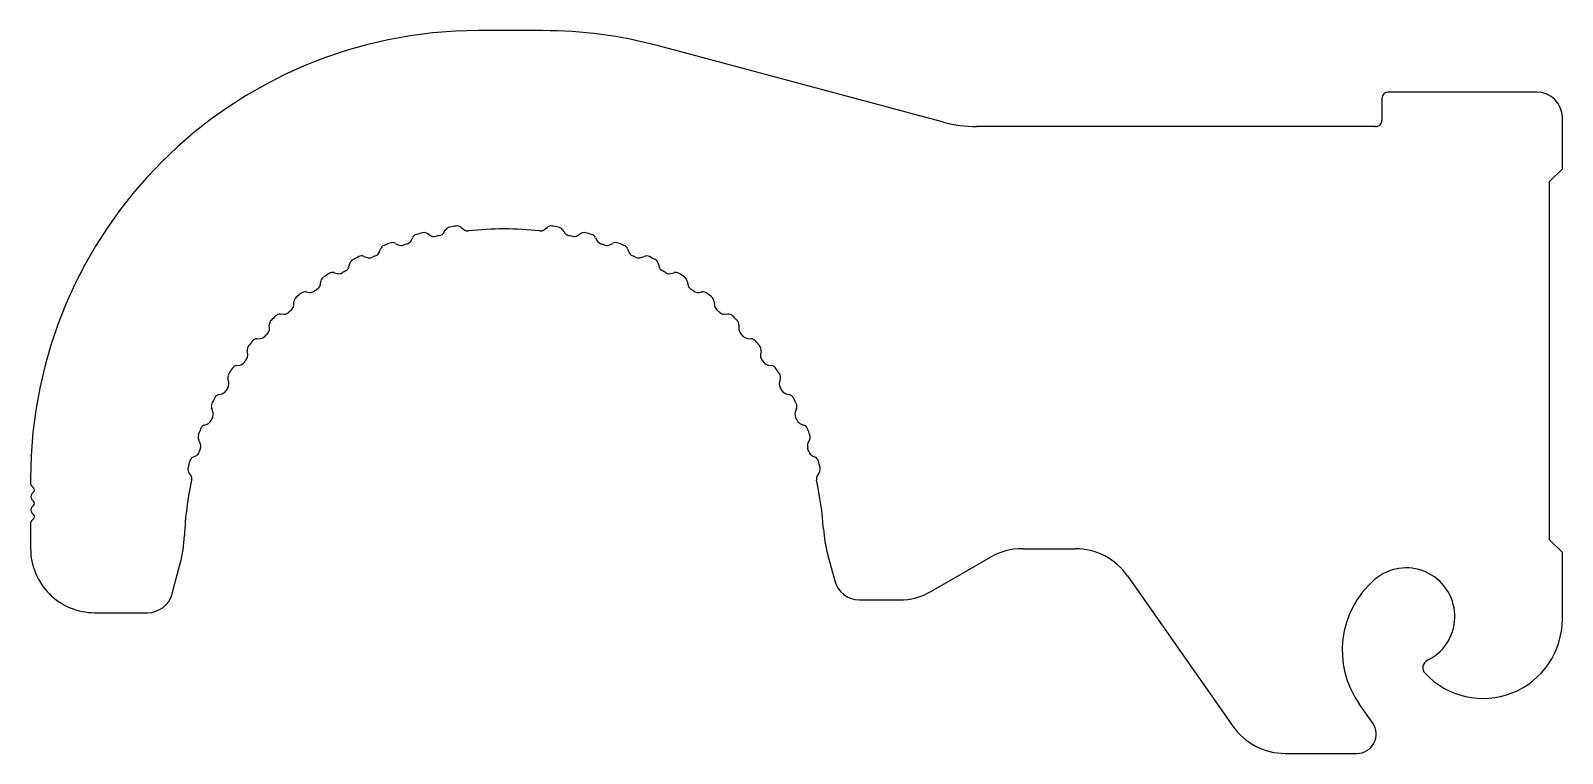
# Model space of a CAD drawing. Extents: x 1823 to 1943, y 1977 to 2033.
import ezdxf

# ---------------------------------------------------------------- set-up
doc = ezdxf.new("R2010")
doc.units = 0
doc.layers.get('0').update_dxf_attribs({"linetype": 'CONTINUOUS'})

msp = doc.modelspace()

# ---------------------------------------------------------------- linework, layer by layer
at = {"color": 0}
for p, q in [((1863.28, 2033.03), (1858.26, 2033.03)), ((1894.6, 2025.87), (1872.34, 2031.84)), ((1928.86, 2027.73), (1928.86, 2026.03)), ((1940.96, 2028.23), (1929.36, 2028.23)), ((1894.6, 2025.87), (1894.6, 2025.87)), ((1928.36, 2025.53), (1897.19, 2025.53)), ((1942.96, 2022.23), (1942.96, 2026.23)), ((1941.96, 2021.23), (1942.96, 2022.23)), ((1941.96, 1993.23), (1941.96, 2021.23)), ((1854.3, 2017.16), (1854.3, 2017.16)), ((1854.3, 2017.16), (1854.52, 2017.02)), ((1855.55, 2017.24), (1855.69, 2017.46)), ((1856.91, 2017.65), (1856.91, 2017.65)), ((1856.91, 2017.65), (1857.11, 2017.49)), ((1863.41, 2017.49), (1863.62, 2017.65)), ((1864.83, 2017.46), (1864.98, 2017.24)), ((1866, 2017.02), (1866.22, 2017.16)), ((1850.51, 2015.72), (1850.61, 2015.96)), ((1851.76, 2016.4), (1851.99, 2016.29)), ((1852.99, 2016.61), (1853.11, 2016.84)), ((1867.41, 2016.84), (1867.53, 2016.61)), ((1868.53, 2016.29), (1868.76, 2016.4)), ((1869.92, 2015.96), (1870.01, 2015.72)), ((1848.14, 2014.57), (1848.21, 2014.82)), ((1849.31, 2015.38), (1849.55, 2015.29)), ((1870.97, 2015.29), (1871.21, 2015.38)), ((1872.31, 2014.82), (1872.38, 2014.57)), ((1845.91, 2013.18), (1845.95, 2013.44)), ((1846.98, 2014.11), (1847.23, 2014.05)), ((1873.29, 2014.05), (1873.54, 2014.11)), ((1874.58, 2013.44), (1874.58, 2013.44)), ((1874.58, 2013.44), (1874.62, 2013.18)), ((1844.8, 2012.61), (1844.8, 2012.61)), ((1844.8, 2012.61), (1845.06, 2012.57)), ((1875.47, 2012.57), (1875.73, 2012.61)), ((1843.83, 2011.57), (1843.84, 2011.83)), ((1876.68, 2011.83), (1876.7, 2011.57)), ((1841.93, 2009.75), (1841.91, 2010.01)), ((1842.78, 2010.88), (1843.05, 2010.87)), ((1877.48, 2010.87), (1877.74, 2010.88)), ((1878.61, 2010.01), (1878.6, 2009.75)), ((1840.96, 2008.95), (1841.22, 2008.97)), ((1879.3, 2008.97), (1879.56, 2008.95)), ((1840.23, 2007.74), (1840.19, 2008)), ((1880.34, 2008), (1880.3, 2007.74)), ((1880.34, 2008), (1880.34, 2008)), ((1839.35, 2006.85), (1839.61, 2006.89)), ((1839.35, 2006.85), (1839.35, 2006.85)), ((1880.91, 2006.89), (1881.17, 2006.85)), ((1838.75, 2005.56), (1838.68, 2005.81)), ((1881.84, 2005.81), (1881.78, 2005.56)), ((1837.97, 2004.58), (1838.22, 2004.65)), ((1882.3, 2004.65), (1882.55, 2004.58)), ((1837.5, 2003.24), (1837.41, 2003.48)), ((1883.11, 2003.48), (1883.02, 2003.24)), ((1836.83, 2002.19), (1837.08, 2002.28)), ((1883.45, 2002.28), (1883.69, 2002.19)), ((1836.51, 2000.8), (1836.39, 2001.03)), ((1884.13, 2001.04), (1884.01, 2000.8)), ((1835.95, 1999.68), (1836.18, 1999.8)), ((1884.34, 1999.8), (1884.57, 1999.68)), ((1823.26, 1998.03), (1823.26, 1997.62)), ((1835.77, 1998.27), (1835.63, 1998.49)), ((1884.89, 1998.49), (1884.75, 1998.27)), ((1884.89, 1998.49), (1884.89, 1998.49)), ((1823.33, 1997.44), (1823.48, 1997.29)), ((1823.48, 1996.94), (1823.35, 1996.81)), ((1823.35, 1996.38), (1823.48, 1996.25)), ((1823.48, 1995.9), (1823.35, 1995.77)), ((1823.26, 1994.53), (1823.26, 1992.53)), ((1823.48, 1994.86), (1823.33, 1994.71)), ((1823.35, 1995.34), (1823.48, 1995.21)), ((1942.96, 1992.23), (1941.96, 1993.23)), ((1885.54, 1992.1), (1886.1, 1990.01)), ((1893.65, 1989.2), (1898.26, 1991.86)), ((1900.76, 1992.53), (1904.89, 1992.53)), ((1942.96, 1987.04), (1942.96, 1992.23)), ((1834.32, 1989.02), (1834.95, 1991.37)), ((1908.98, 1990.4), (1917.2, 1978.66)), ((1888.03, 1988.53), (1891.15, 1988.53)), ((1828.26, 1987.53), (1832.39, 1987.53)), ((1928.14, 1978.89), (1927.08, 1980.41)), ((1921.3, 1976.53), (1926.91, 1976.53))]:
    msp.add_line(p, q, dxfattribs=at)
for centre, radius, start, end in [((1858.26, 1998.03), 35, 90, 180), ((1863.28, 1998.03), 35, 75, 90), ((1929.36, 2027.73), 0.5, 90, 180), ((1940.96, 2026.23), 2, 0.0508, 90), ((1897.19, 2035.53), 10, 255, 270), ((1928.36, 2026.03), 0.5, 270, 0.1173), ((1853.55, 2016.62), 0.5, 105.5617, 153.0432), ((1860.26, 1992.53), 25.5, 104.4383, 105.5617), ((1854.03, 2016.74), 0.5, 57, 104.4383), ((1854.79, 2017.44), 0.5, 237.0603, 282.3852), ((1860.26, 1992.53), 25, 101.6148, 102.3852), ((1855.13, 2017.51), 0.5, 281.6148, 327), ((1856.11, 2017.18), 0.5, 99.5617, 147.0686), ((1860.26, 1992.53), 25.5, 98.4383, 99.5617), ((1856.59, 2017.26), 0.5, 50.9999, 98.4383), ((1857.43, 2017.87), 0.5, 231.0252, 276.3852), ((1860.26, 1992.53), 25, 83.6148, 96.3852), ((1863.1, 2017.87), 0.5, 263.6148, 309.0254), ((1863.93, 2017.26), 0.5, 81.5617, 129.0001), ((1860.26, 1992.53), 25.5, 80.4383, 81.5617), ((1864.41, 2017.18), 0.5, 33.0687, 80.4383), ((1865.4, 2017.51), 0.5, 213, 258.3852), ((1860.26, 1992.53), 25, 77.6148, 78.3852), ((1865.73, 2017.44), 0.5, 257.6148, 303.0603), ((1866.5, 2016.74), 0.5, 75.5617, 123), ((1860.26, 1992.53), 25.5, 74.4383, 75.5617), ((1866.97, 2016.62), 0.5, 27.0433, 74.4383), ((1851.07, 2015.78), 0.5, 111.5617, 159.0479), ((1860.26, 1992.53), 25.5, 110.4383, 111.5617), ((1851.53, 2015.96), 0.5, 63.0728, 110.4383), ((1852.22, 2016.73), 0.5, 243, 288.3852), ((1860.26, 1992.53), 25, 107.6148, 108.3852), ((1852.55, 2016.84), 0.5, 287.6148, 333), ((1867.98, 2016.84), 0.5, 207, 252.3852), ((1860.26, 1992.53), 25, 71.6148, 72.3852), ((1868.3, 2016.73), 0.5, 251.6148, 297), ((1868.99, 2015.96), 0.5, 69.5617, 117.0727), ((1860.26, 1992.53), 25.5, 68.4383, 69.5617), ((1869.45, 2015.78), 0.5, 21.0481, 68.4383), ((1847.66, 2014.7), 0.5, 299.6148, 345.0637), ((1848.69, 2014.7), 0.5, 117.5617, 165.0641), ((1860.26, 1992.53), 25.5, 116.4383, 117.5617), ((1849.13, 2014.92), 0.5, 69.0878, 116.4383), ((1849.73, 2015.76), 0.5, 249, 294.3852), ((1860.26, 1992.53), 25, 113.6148, 114.3852), ((1850.05, 2015.9), 0.5, 293.6148, 339.0489), ((1870.48, 2015.9), 0.5, 201.0491, 246.3852), ((1860.26, 1992.53), 25, 65.6148, 66.3852), ((1870.79, 2015.76), 0.5, 245.6148, 291), ((1871.39, 2014.92), 0.5, 63.5617, 111.0877), ((1860.26, 1992.53), 25.5, 62.4383, 63.5617), ((1871.83, 2014.7), 0.5, 15.0644, 62.4383), ((1872.86, 2014.7), 0.5, 195.0639, 240.3852), ((1846.44, 2013.36), 0.5, 123.5617, 171.0001), ((1860.26, 1992.53), 25.5, 122.4383, 123.5617), ((1846.85, 2013.63), 0.5, 75.1022, 122.4383), ((1847.36, 2014.53), 0.5, 255.0712, 300.3852), ((1860.26, 1992.53), 25, 119.6148, 120.3852), ((1860.26, 1992.53), 25, 59.6148, 60.3852), ((1873.16, 2014.53), 0.5, 239.6148, 285.0707), ((1873.67, 2013.63), 0.5, 57.5617, 105.1017), ((1860.26, 1992.53), 25.5, 56.4383, 57.5617), ((1874.08, 2013.36), 0.5, 8.9999, 56.4383), ((1844.34, 2011.81), 0.5, 129.5617, 177.1093), ((1860.26, 1992.53), 25.5, 128.4383, 129.5617), ((1844.72, 2012.11), 0.5, 80.9999, 128.4383), ((1845.13, 2013.06), 0.5, 261.0782, 306.3852), ((1860.26, 1992.53), 25, 125.6148, 126.3852), ((1845.41, 2013.26), 0.5, 305.6148, 351.0001), ((1875.11, 2013.26), 0.5, 188.9999, 234.3852), ((1860.26, 1992.53), 25, 53.6148, 54.3852), ((1875.39, 2013.06), 0.5, 233.6148, 279.0784), ((1875.8, 2012.11), 0.5, 51.5617, 99.0001), ((1860.26, 1992.53), 25.5, 50.4383, 51.5617), ((1876.18, 2011.81), 0.5, 3.11, 50.4383), ((1843.07, 2011.37), 0.5, 267.0001, 312.3852), ((1860.26, 1992.53), 25, 131.6148, 132.3852), ((1843.33, 2011.6), 0.5, 311.6148, 357.0962), ((1877.2, 2011.6), 0.5, 183.097, 228.3852), ((1860.26, 1992.53), 25, 47.6148, 48.3852), ((1877.45, 2011.37), 0.5, 227.6148, 272.9999), ((1842.41, 2010.04), 0.5, 135.5617, 183.0944), ((1860.26, 1992.53), 25.5, 134.4383, 135.5617), ((1842.76, 2010.38), 0.5, 87.0946, 134.4383), ((1877.77, 2010.38), 0.5, 45.5617, 93.0944), ((1860.26, 1992.53), 25.5, 44.4383, 45.5617), ((1878.11, 2010.04), 0.5, 357.0946, 44.4383), ((1860.26, 1992.53), 25.5, 140.4383, 141.5617), ((1840.99, 2008.45), 0.5, 93.11, 140.4383), ((1841.2, 2009.47), 0.5, 273.097, 318.3852), ((1860.26, 1992.53), 25, 137.6148, 138.3852), ((1841.43, 2009.72), 0.5, 317.6148, 2.9999), ((1879.1, 2009.72), 0.5, 177.0001, 222.3852), ((1860.26, 1992.53), 25, 41.6148, 42.3852), ((1879.33, 2009.47), 0.5, 221.6148, 267.0962), ((1879.54, 2008.45), 0.5, 39.5617, 87.1093), ((1860.26, 1992.53), 25.5, 38.4383, 39.5617), ((1839.73, 2007.66), 0.5, 323.6148, 9.0784), ((1840.68, 2008.07), 0.5, 141.5617, 189.0001), ((1879.84, 2008.07), 0.5, 350.9999, 38.4383), ((1880.79, 2007.66), 0.5, 171.0782, 216.3852), ((1839.16, 2005.94), 0.5, 147.5617, 195.1017), ((1860.26, 1992.53), 25.5, 146.4383, 147.5617), ((1839.43, 2006.35), 0.5, 98.9999, 146.4383), ((1839.53, 2007.38), 0.5, 278.9999, 324.3852), ((1860.26, 1992.53), 25, 143.6148, 144.3852), ((1860.26, 1992.53), 25, 35.6148, 36.3852), ((1880.99, 2007.38), 0.5, 215.6148, 261.0001), ((1881.09, 2006.35), 0.5, 33.5617, 81.0001), ((1860.26, 1992.53), 25.5, 32.4383, 33.5617), ((1881.36, 2005.94), 0.5, 345.1022, 32.4383), ((1860.26, 1992.53), 25, 149.6148, 150.3852), ((1838.26, 2005.43), 0.5, 329.6148, 15.0707), ((1882.26, 2005.43), 0.5, 165.0712, 210.3852), ((1860.26, 1992.53), 25, 29.6148, 30.3852), ((1837.88, 2003.66), 0.5, 153.5617, 201.0877), ((1860.26, 1992.53), 25.5, 152.4383, 153.5617), ((1838.1, 2004.1), 0.5, 105.0644, 152.4383), ((1838.09, 2005.13), 0.5, 285.0639, 330.3852), ((1882.43, 2005.13), 0.5, 209.6148, 255.0637), ((1882.42, 2004.1), 0.5, 27.5617, 75.0641), ((1860.26, 1992.53), 25.5, 26.4383, 27.5617), ((1882.65, 2003.66), 0.5, 339.0878, 26.4383), ((1860.26, 1992.53), 25, 155.6148, 156.3852), ((1837.04, 2003.06), 0.5, 335.6148, 21), ((1883.49, 2003.06), 0.5, 159, 204.3852), ((1860.26, 1992.53), 25, 23.6148, 24.3852), ((1836.84, 2001.26), 0.5, 159.5617, 207.0727), ((1860.26, 1992.53), 25.5, 158.4383, 159.5617), ((1837.01, 2001.72), 0.5, 111.0481, 158.4383), ((1836.9, 2002.75), 0.5, 291.0491, 336.3852), ((1883.63, 2002.75), 0.5, 203.6148, 249.0489), ((1883.51, 2001.72), 0.5, 21.5617, 69.0479), ((1860.26, 1992.53), 25.5, 20.4383, 21.5617), ((1883.69, 2001.26), 0.5, 333.0728, 20.4383), ((1860.26, 1992.53), 25, 161.6148, 162.3852), ((1836.06, 2000.57), 0.5, 341.6148, 27), ((1884.46, 2000.57), 0.5, 153, 198.3852), ((1860.26, 1992.53), 25, 17.6148, 18.3852), ((1860.26, 1992.53), 25.5, 164.4383, 165.5617), ((1836.18, 1999.24), 0.5, 117.0433, 164.4383), ((1835.96, 2000.25), 0.5, 297, 342.3852), ((1884.57, 2000.25), 0.5, 197.6148, 243), ((1884.35, 1999.24), 0.5, 15.5617, 63.0432), ((1860.26, 1992.53), 25.5, 14.4383, 15.5617), ((1860.26, 1992.53), 25, 167.6148, 177.6669), ((1836.05, 1998.77), 0.5, 165.5617, 213), ((1835.36, 1998), 0.5, 347.6148, 33.0603), ((1885.17, 1998), 0.5, 147.0603, 192.3852), ((1860.26, 1992.53), 25, 3.5343, 12.3852), ((1884.47, 1998.77), 0.5, 327, 14.4383), ((1823.51, 1997.62), 0.25, 180, 225), ((1823.57, 1996.6), 0.3, 135, 225), ((1823.31, 1997.12), 0.25, 315, 45), ((1823.57, 1995.56), 0.3, 135, 225), ((1823.31, 1996.08), 0.25, 315, 45), ((1823.51, 1994.53), 0.25, 135, 180), ((1823.31, 1995.04), 0.25, 315, 45), ((1825.29, 1993.96), 10, 345.0088, 357.6669), ((1895.2, 1994.69), 10, 183.5343, 195), ((1828.26, 1992.53), 5, 180, 270.0121), ((1900.76, 1987.53), 5, 90, 120), ((1904.89, 1987.53), 5, 35, 90), ((1930.76, 1987.23), 3.8, 297.7939, 131.0823), ((1888.03, 1990.53), 2, 195, 270), ((1933.06, 1984.59), 7.3, 131.0823, 215), ((1832.39, 1989.53), 2, 270.0192, 345.0502), ((1891.15, 1993.53), 5, 270, 300), ((1936.76, 1987.03), 6.2, 223.1032, 0.0289), ((1932.7, 1983.23), 0.642, 116.7487, 223.1032), ((1929.11, 1990.36), 7.33, 296.7487, 297.7939), ((1921.3, 1981.53), 5, 215, 270), ((1926.91, 1978.03), 1.5, 270, 35.0825)]:
    msp.add_arc(centre, radius, start, end, dxfattribs=at)

doc.saveas('drawing.dxf')
